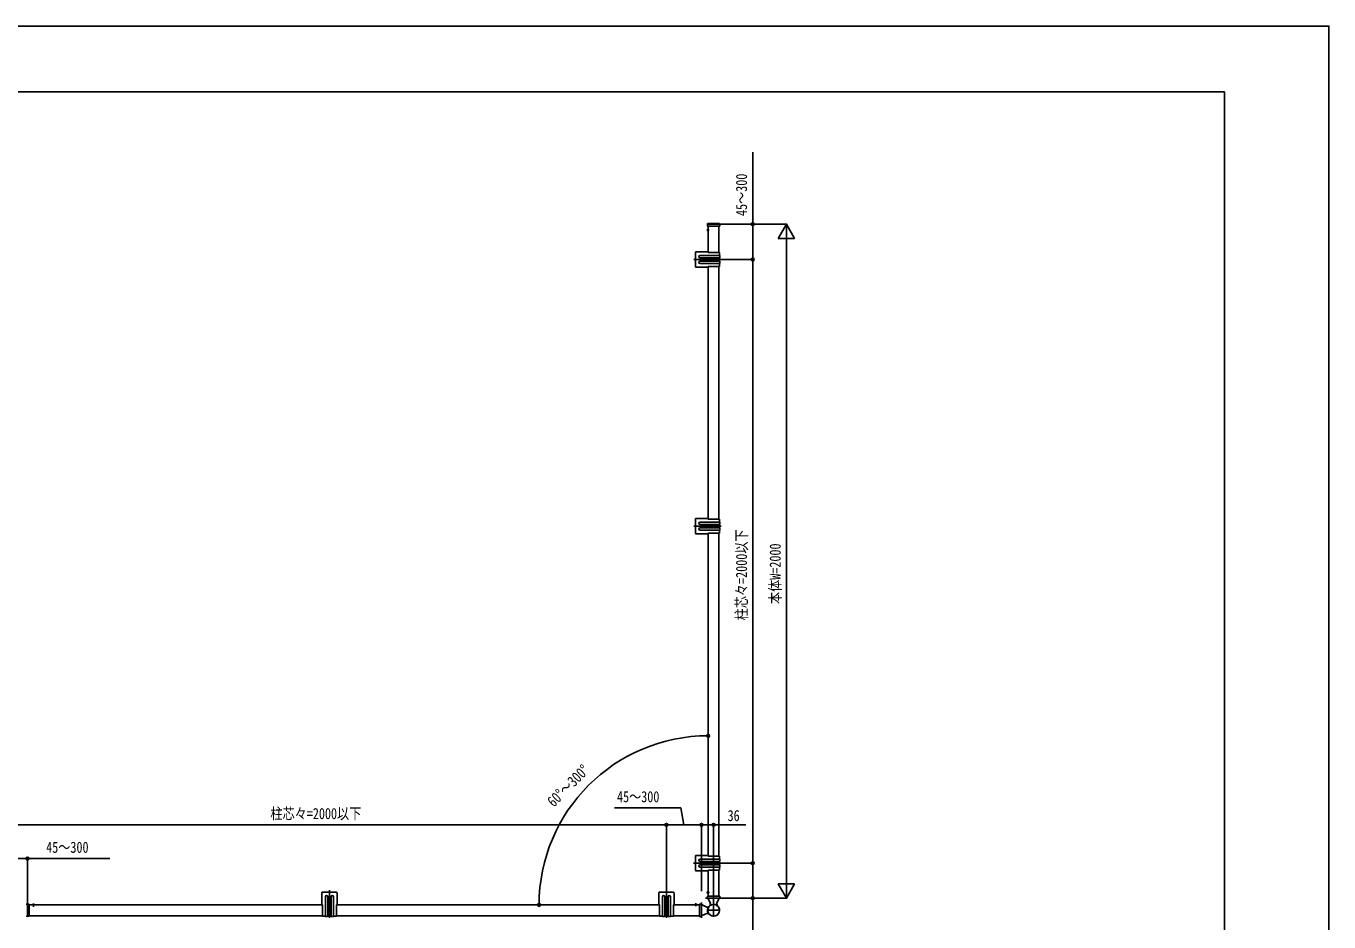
# Model space of a CAD drawing. Units: millimetres, scale not verified. Extents: x -4205 to 4205, y -2970 to 2970.
# Drawn here: x 339 to 4205, y 312 to 2970 of the extents above; entities that cross this region are included whole.
import ezdxf
from ezdxf.enums import TextEntityAlignment as Align

# ---------------------------------------------------------------- set-up
doc = ezdxf.new("R2010")
doc.units = ezdxf.units.MM
doc.header["$LTSCALE"] = 16
for name, color, linetype in [('0-4_YKK_A1', 4, 'Continuous'), ('0-5_YKK_D', 6, 'Continuous'), ('0-6_YKK_ZWAK', 7, 'Continuous')]:
    doc.layers.add(name, color=color, linetype=linetype)
doc.styles.add('ＭＳ ゴシック', font='')
doc.styles.get('ＭＳ ゴシック').set_extended_font_data('MS Gothic')

msp = doc.modelspace()

# ---------------------------------------------------------------- linework, layer by layer
at = {"layer": '0-4_YKK_A1'}
for p, q in [((2359.44, 2364.79), (2366.01, 2364.79)), ((2398.05, 2382.29), (2359.72, 2382.29)), ((2360.55, 2376.61), (2360.96, 2383.35)), ((2361.53, 2376.29), (2360.85, 2376.29)), ((2360.97, 2366.84), (2362.79, 2365.93)), ((2360.97, 2362.74), (2362.79, 2363.64)), ((2396.03, 2376.29), (2361.53, 2376.29)), ((2361.96, 2384.29), (2395.6, 2384.29)), ((2363.4, 2364.79), (2362.79, 2365.93)), ((2363.4, 2364.79), (2362.79, 2363.64)), ((2362.94, 2376.29), (2362.94, 2298.29)), ((2362.94, 2361.19), (2362.94, 2368.38)), ((2394.94, 2298.29), (2394.94, 2376.29)), ((2396.71, 2376.29), (2396.03, 2376.29)), ((2397.01, 2376.61), (2396.6, 2383.35)), ((2324.94, 2297.79), (2324.94, 2256.79)), ((2360.94, 2300.29), (2327.44, 2300.29)), ((2338.74, 2289.29), (2396.44, 2289.29)), ((2396.44, 2282.29), (2338.74, 2282.29)), ((2359.74, 2283.54), (2359.74, 2271.04)), ((2359.74, 2281.54), (2359.74, 2273.04)), ((2360.94, 2300.29), (2362.94, 2298.29)), ((2362.94, 2298.29), (2363.22, 2298.29)), ((2364.65, 2298.29), (2378.22, 2298.29)), ((2379.65, 2298.29), (2396.44, 2298.29)), ((2396.44, 2289.29), (2396.44, 2298.29)), ((2396.44, 2272.29), (2396.44, 2282.29)), ((2397.44, 2283.29), (2397.44, 2288.29)), ((2401.14, 2277.29), (2320.24, 2277.29)), ((2327.44, 2254.29), (2360.94, 2254.29)), ((2338.74, 2272.29), (2396.44, 2272.29)), ((2396.44, 2265.29), (2338.74, 2265.29)), ((2359.32, 2276.04), (2359.32, 2275.21)), ((2360.15, 2278.53), (2360.15, 2279.36)), ((2362.94, 2256.29), (2360.94, 2254.29)), ((2362.94, 1507.29), (2362.94, 2256.29)), ((2362.94, 2256.29), (2363.22, 2256.29)), ((2364.65, 2256.29), (2378.22, 2256.29)), ((2379.65, 2256.29), (2396.44, 2256.29)), ((2394.94, 1507.29), (2394.94, 2256.29)), ((2396.44, 2256.29), (2396.44, 2265.29)), ((2397.44, 2271.29), (2397.44, 2266.29)), ((2360.94, 1509.29), (2327.44, 1509.29)), ((2360.94, 1509.29), (2362.94, 1507.29)), ((2401.14, 1486.29), (2320.24, 1486.29)), ((2324.94, 1506.79), (2324.94, 1465.79)), ((2338.74, 1498.29), (2396.44, 1498.29)), ((2396.44, 1491.29), (2338.74, 1491.29)), ((2338.74, 1481.29), (2396.44, 1481.29)), ((2396.44, 1474.29), (2338.74, 1474.29)), ((2359.32, 1487.53), (2359.32, 1488.36)), ((2359.74, 1480.04), (2359.74, 1492.54)), ((2359.74, 1490.54), (2359.74, 1482.04)), ((2360.15, 1485.04), (2360.15, 1484.21)), ((2362.94, 1507.29), (2363.22, 1507.29)), ((2364.65, 1507.29), (2378.22, 1507.29)), ((2379.65, 1507.29), (2396.44, 1507.29)), ((2396.44, 1498.29), (2396.44, 1507.29)), ((2396.44, 1481.29), (2396.44, 1491.29)), ((2396.44, 1465.29), (2396.44, 1474.29)), ((2397.44, 1492.29), (2397.44, 1497.29)), ((2397.44, 1480.29), (2397.44, 1475.29)), ((2327.44, 1463.29), (2360.94, 1463.29)), ((2362.94, 1465.29), (2360.94, 1463.29)), ((2362.94, 507.29), (2362.94, 1465.29)), ((2362.94, 1465.29), (2363.22, 1465.29)), ((2364.65, 1465.29), (2378.22, 1465.29)), ((2379.65, 1465.29), (2396.44, 1465.29)), ((2394.94, 507.29), (2394.94, 1465.29)), ((2324.94, 506.79), (2324.94, 465.79)), ((2360.94, 509.29), (2327.44, 509.29)), ((2360.94, 509.29), (2362.94, 507.29)), ((2362.94, 507.29), (2363.22, 507.29)), ((2364.65, 507.29), (2378.22, 507.29)), ((2379.65, 507.29), (2396.44, 507.29)), ((2396.44, 498.29), (2396.44, 507.29)), ((2400.46, 486.29), (2319.29, 486.29)), ((2401.14, 486.29), (2320.24, 486.29)), ((2338.74, 498.29), (2396.44, 498.29)), ((2396.44, 491.29), (2338.74, 491.29)), ((2338.74, 481.29), (2396.44, 481.29)), ((2396.44, 474.29), (2338.74, 474.29)), ((2359.32, 487.53), (2359.32, 488.36)), ((2359.74, 480.04), (2359.74, 492.54)), ((2359.74, 490.54), (2359.74, 482.04)), ((2360.15, 485.04), (2360.15, 484.21)), ((2362.94, 465.29), (2360.94, 463.29)), ((2362.94, 388.29), (2362.94, 465.29)), ((2362.94, 465.29), (2363.22, 465.29)), ((2364.65, 465.29), (2378.22, 465.29)), ((2379.65, 465.29), (2396.44, 465.29)), ((2394.94, 388.29), (2394.94, 465.29)), ((2396.44, 481.29), (2396.44, 491.29)), ((2396.44, 465.29), (2396.44, 474.29)), ((2397.44, 492.29), (2397.44, 497.29)), ((2397.44, 480.29), (2397.44, 475.29)), ((2327.44, 463.29), (2360.94, 463.29)), ((1215.94, 397.79), (1215.94, 364.29)), ((1259.44, 400.29), (1218.44, 400.29)), ((1238.94, 324.77), (1238.94, 405.93)), ((1238.94, 324.09), (1238.94, 404.99)), ((1261.94, 364.29), (1261.94, 397.79)), ((2215.94, 397.79), (2215.94, 364.29)), ((2259.44, 400.29), (2218.44, 400.29)), ((2238.94, 324.77), (2238.94, 405.93)), ((2238.94, 324.09), (2238.94, 404.99)), ((2261.94, 364.29), (2261.94, 397.79)), ((2357.94, 399.29), (2366.69, 399.29)), ((2359.44, 399.29), (2366.01, 399.29)), ((2360.69, 382.59), (2360.74, 387.99)), ((2360.97, 401.34), (2362.79, 400.43)), ((2360.97, 401.34), (2362.79, 400.43)), ((2360.97, 397.24), (2362.79, 398.14)), ((2360.97, 397.24), (2362.79, 398.14)), ((2361.04, 388.29), (2361.74, 388.29)), ((2361.74, 388.29), (2396.14, 388.29)), ((2363.4, 399.29), (2362.79, 400.43)), ((2363.4, 399.29), (2362.79, 400.43)), ((2363.4, 399.29), (2362.79, 398.14)), ((2363.4, 399.29), (2362.79, 398.14)), ((2362.94, 402.88), (2362.94, 395.69)), ((2362.94, 402.88), (2362.94, 395.69)), ((2396.14, 388.29), (2396.84, 388.29)), ((2397.14, 387.99), (2397.19, 382.59)), ((342.94, 364.7), (338.63, 364.43)), ((342.94, 363.7), (342.94, 329.19)), ((1217.94, 362.29), (347.44, 362.29)), ((356.84, 362.29), (364.03, 362.29)), ((358.39, 364.25), (359.29, 362.44)), ((360.44, 361.83), (359.29, 362.44)), ((360.44, 365.79), (360.44, 356.63)), ((360.44, 361.83), (361.58, 362.44)), ((362.49, 364.25), (361.58, 362.44)), ((1217.94, 362.29), (1215.94, 364.29)), ((1217.94, 362.29), (1217.94, 362)), ((1217.94, 360.57), (1217.94, 347)), ((1226.94, 328.79), (1226.94, 386.49)), ((1232.69, 365.49), (1245.19, 365.49)), ((1233.94, 386.49), (1233.94, 328.79)), ((1243.19, 365.49), (1234.69, 365.49)), ((1237.7, 365.07), (1236.87, 365.07)), ((1240.19, 365.9), (1241.02, 365.9)), ((1243.94, 328.79), (1243.94, 386.49)), ((1250.94, 386.49), (1250.94, 328.79)), ((1261.94, 364.29), (1259.94, 362.29)), ((2217.94, 362.29), (1259.94, 362.29)), ((1259.94, 362.29), (1259.94, 362)), ((1259.94, 360.57), (1259.94, 347)), ((2217.94, 362.29), (2215.94, 364.29)), ((2217.94, 362.29), (2217.94, 362)), ((2217.94, 360.57), (2217.94, 347)), ((2226.94, 328.79), (2226.94, 386.49)), ((2232.69, 365.49), (2245.19, 365.49)), ((2233.94, 386.49), (2233.94, 328.79)), ((2243.19, 365.49), (2234.69, 365.49)), ((2237.69, 365.07), (2236.86, 365.07)), ((2240.18, 365.9), (2241.01, 365.9)), ((2243.94, 328.79), (2243.94, 386.49)), ((2250.94, 386.49), (2250.94, 328.79)), ((2261.94, 364.29), (2259.94, 362.29)), ((2336.94, 362.29), (2259.94, 362.29)), ((2259.94, 362.29), (2259.94, 362)), ((2259.94, 360.57), (2259.94, 347)), ((2329.53, 362.29), (2322.34, 362.29)), ((2323.89, 364.25), (2324.79, 362.44)), ((2325.94, 361.83), (2324.79, 362.44)), ((2325.94, 367.29), (2325.94, 358.54)), ((2325.94, 361.83), (2327.08, 362.44)), ((2327.99, 364.25), (2327.08, 362.44)), ((2336.94, 363.49), (2336.94, 364.19)), ((2336.94, 329.09), (2336.94, 363.49)), ((2337.24, 364.49), (2342.64, 364.53)), ((2342.94, 323.72), (2342.94, 369.47)), ((2342.94, 364.23), (2342.94, 363.53)), ((2342.94, 363.53), (2342.94, 329.04)), ((2342.94, 363.07), (2362.35, 354.02)), ((2403.1, 382.29), (2354.77, 382.29)), ((2360.69, 382.75), (2360.69, 382.29)), ((2360.99, 382.29), (2360.69, 382.29)), ((2361.69, 382.29), (2360.99, 382.29)), ((2396.19, 382.29), (2361.69, 382.29)), ((2369.25, 367.07), (2362.15, 382.29)), ((2367.64, 359.91), (2368.7, 361.05)), ((2378.94, 365.99), (2378.94, 326.59)), ((2395.72, 382.29), (2388.63, 367.07)), ((2389.18, 361.05), (2390.24, 359.91)), ((2392.56, 357.59), (2392.35, 357.41)), ((2392.73, 357.38), (2392.56, 357.59)), ((2396.89, 382.29), (2396.19, 382.29)), ((2396.89, 382.29), (2397.19, 382.29)), ((2397.18, 382.75), (2397.19, 382.29)), ((338.63, 328.46), (342.94, 328.2)), ((342.94, 328.2), (342.94, 329.19)), ((347.25, 328.46), (342.94, 328.2)), ((347.44, 330.29), (1217.94, 330.29)), ((347.44, 329.46), (347.44, 328.66)), ((1217.94, 345.57), (1217.94, 328.79)), ((1217.94, 328.79), (1226.94, 328.79)), ((1232.94, 327.79), (1227.94, 327.79)), ((1233.94, 328.79), (1243.94, 328.79)), ((1244.94, 327.79), (1249.94, 327.79)), ((1250.94, 328.79), (1259.94, 328.79)), ((1259.94, 345.57), (1259.94, 328.79)), ((1259.94, 330.29), (2217.94, 330.29)), ((2217.94, 345.57), (2217.94, 328.79)), ((2217.94, 328.79), (2226.94, 328.79)), ((2232.94, 327.79), (2227.94, 327.79)), ((2233.94, 328.79), (2243.94, 328.79)), ((2244.94, 327.79), (2249.94, 327.79)), ((2250.94, 328.79), (2259.94, 328.79)), ((2259.94, 345.57), (2259.94, 328.79)), ((2259.94, 330.29), (2336.94, 330.29)), ((2336.94, 328.39), (2336.94, 329.09)), ((2342.64, 328.04), (2337.24, 328.09)), ((2362.35, 338.55), (2342.94, 329.5)), ((2342.94, 329.04), (2342.94, 328.34)), ((2398.64, 346.29), (2359.24, 346.29)), ((2392.56, 334.99), (2392.35, 335.16)), ((2392.56, 334.99), (2392.76, 335.23))]:
    msp.add_line(p, q, dxfattribs=at)
for points in [[(2358.49, 2277.7), (2357.66, 2277.7), (2357.66, 2276.87), (2358.49, 2276.87)], [(2360.15, 2279.36), (2359.32, 2279.36), (2359.32, 2278.53)], [(2359.32, 2275.21), (2360.15, 2275.21), (2360.15, 2276.04)], [(2360.98, 2276.87), (2361.81, 2276.87), (2361.81, 2277.7), (2360.98, 2277.7)], [(2358.49, 1485.87), (2357.66, 1485.87), (2357.66, 1486.7), (2358.49, 1486.7)], [(2359.32, 1488.36), (2360.15, 1488.36), (2360.15, 1487.53)], [(2360.15, 1484.21), (2359.32, 1484.21), (2359.32, 1485.04)], [(2360.98, 1486.7), (2361.81, 1486.7), (2361.81, 1485.87), (2360.98, 1485.87)], [(2358.49, 485.87), (2357.66, 485.87), (2357.66, 486.7), (2358.49, 486.7)], [(2359.32, 488.36), (2360.15, 488.36), (2360.15, 487.53)], [(2360.15, 484.21), (2359.32, 484.21), (2359.32, 485.04)], [(2360.98, 486.7), (2361.81, 486.7), (2361.81, 485.87), (2360.98, 485.87)], [(342.94, 363.7), (342.94, 364.7), (347.25, 364.43)], [(347.44, 364.23), (347.44, 363.43), (347.44, 329.46)], [(1236.87, 365.07), (1236.87, 365.9), (1237.7, 365.9)], [(1238.53, 366.73), (1238.53, 367.56), (1239.36, 367.56), (1239.36, 366.73)], [(1239.36, 364.24), (1239.36, 363.41), (1238.53, 363.41), (1238.53, 364.24)], [(1241.02, 365.9), (1241.02, 365.07), (1240.19, 365.07)], [(2236.86, 365.07), (2236.86, 365.9), (2237.69, 365.9)], [(2238.52, 366.73), (2238.52, 367.56), (2239.35, 367.56), (2239.35, 366.73)], [(2239.35, 364.24), (2239.35, 363.41), (2238.52, 363.41), (2238.52, 364.24)], [(2241.01, 365.9), (2241.01, 365.07), (2240.18, 365.07)], [(2393.55, 356.3), (2393.52, 356.32), (2392.35, 357.41)], [(2393.56, 356.26), (2393.55, 356.27), (2393.55, 356.28), (2393.55, 356.29), (2393.55, 356.3), (2393.55, 356.3), (2393.55, 356.3)], [(2392.35, 335.16), (2393.52, 336.26), (2393.55, 336.28)], [(2393.55, 336.28), (2393.55, 336.28), (2393.55, 336.28), (2393.55, 336.29), (2393.56, 336.32)]]:
    msp.add_lwpolyline(points, dxfattribs=at)
for centre in [(2359.74, 2277.29), (2359.74, 1486.29), (2359.74, 486.29), (1238.94, 365.49), (2238.94, 365.49)]:
    msp.add_circle(centre, 4.25, dxfattribs=at)
for centre, radius, start, end in [((2364.64, 2364.79), 4.2, 117.28096, 242.71904), ((2360.85, 2376.59), 0.3, 176.5, 270), ((2361.96, 2383.29), 1, 90, 176.5), ((2362.78, 2368.38), 0.154, 0, 117.28096), ((2362.78, 2361.19), 0.154, 242.71904, 0), ((2395.6, 2383.29), 1, 3.5, 90), ((2396.71, 2376.59), 0.3, 270, 3.5), ((2327.44, 2297.79), 2.5, 90, 180), ((2338.74, 2285.79), 3.5, 90, 270), ((2363.94, 2298.99), 1, 224.427, 315.573), ((2378.94, 2298.99), 1, 224.427, 315.573), ((2396.44, 2288.29), 1, 0, 90), ((2396.44, 2283.29), 1, 270, 0), ((2327.44, 2256.79), 2.5, 180, 270), ((2338.74, 2268.79), 3.5, 90, 270), ((2358.49, 2278.53), 0.83, 270, 0), ((2358.49, 2276.04), 0.83, 0, 90), ((2360.98, 2278.53), 0.83, 180, 270), ((2360.98, 2276.04), 0.83, 90, 180), ((2363.94, 2255.59), 1, 44.427, 135.573), ((2378.94, 2255.59), 1, 44.427, 135.573), ((2396.44, 2271.29), 1, 0, 90), ((2396.44, 2266.29), 1, 270, 0), ((2327.44, 1506.79), 2.5, 90, 180), ((2338.74, 1494.79), 3.5, 90, 270), ((2338.74, 1477.79), 3.5, 90, 270), ((2358.49, 1487.53), 0.83, 270, 0), ((2358.49, 1485.04), 0.83, 0, 90), ((2360.98, 1487.53), 0.83, 180, 270), ((2360.98, 1485.04), 0.83, 90, 180), ((2363.94, 1507.99), 1, 224.427, 315.573), ((2378.94, 1507.99), 1, 224.427, 315.573), ((2396.44, 1497.29), 1, 0, 90), ((2396.44, 1492.29), 1, 270, 0), ((2396.44, 1480.29), 1, 0, 90), ((2396.44, 1475.29), 1, 270, 0), ((2327.44, 1465.79), 2.5, 180, 270), ((2363.94, 1464.59), 1, 44.427, 135.573), ((2378.94, 1464.59), 1, 44.427, 135.573), ((2327.44, 506.79), 2.5, 90, 180), ((2363.94, 507.99), 1, 224.427, 315.573), ((2378.94, 507.99), 1, 224.427, 315.573), ((2327.44, 465.79), 2.5, 180, 270), ((2338.74, 494.79), 3.5, 90, 270), ((2338.74, 477.79), 3.5, 90, 270), ((2358.49, 487.53), 0.83, 270, 0), ((2358.49, 485.04), 0.83, 0, 90), ((2360.98, 487.53), 0.83, 180, 270), ((2360.98, 485.04), 0.83, 90, 180), ((2363.94, 464.59), 1, 44.427, 135.573), ((2378.94, 464.59), 1, 44.427, 135.573), ((2396.44, 497.29), 1, 0, 90), ((2396.44, 492.29), 1, 270, 0), ((2396.44, 480.29), 1, 0, 90), ((2396.44, 475.29), 1, 270, 0), ((1218.44, 397.79), 2.5, 90, 180), ((1230.44, 386.49), 3.5, 0, 180), ((1247.44, 386.49), 3.5, 0, 180), ((1259.44, 397.79), 2.5, 0, 90), ((2218.44, 397.79), 2.5, 90, 180), ((2230.44, 386.49), 3.5, 0, 180), ((2247.44, 386.49), 3.5, 0, 180), ((2259.44, 397.79), 2.5, 0, 90), ((2364.64, 399.29), 4.2, 117.28096, 242.71904), ((2364.64, 399.29), 4.2, 117.28096, 242.71904), ((2361.04, 387.99), 0.3, 90, 179.5), ((2362.78, 402.88), 0.154, 0, 117.28096), ((2362.78, 402.88), 0.154, 0, 117.28096), ((2362.78, 395.69), 0.154, 242.71904, 0), ((2362.78, 395.69), 0.154, 242.71904, 0), ((2396.84, 387.99), 0.3, 0.5, 90), ((347.24, 364.23), 0.2, 0, 86.5), ((356.84, 362.44), 0.154, 152.71904, 270), ((360.44, 360.59), 4.2, 27.28096, 152.71904), ((364.03, 362.44), 0.154, 270, 27.28096), ((1217.24, 361.29), 1, 314.427, 45.573), ((1237.7, 366.73), 0.83, 270, 0), ((1237.7, 364.24), 0.83, 0, 90), ((1240.19, 366.73), 0.83, 180, 270), ((1240.19, 364.24), 0.83, 90, 180), ((1260.64, 361.29), 1, 134.427, 225.573), ((2217.24, 361.29), 1, 314.427, 45.573), ((2237.69, 366.73), 0.83, 270, 0), ((2237.69, 364.24), 0.83, 0, 90), ((2240.18, 366.73), 0.83, 180, 270), ((2240.18, 364.24), 0.83, 90, 180), ((2260.64, 361.29), 1, 134.427, 225.573), ((2322.34, 362.44), 0.154, 152.71904, 270), ((2325.94, 360.59), 4.2, 27.28096, 152.71904), ((2329.53, 362.44), 0.154, 270, 27.28096), ((2337.24, 364.19), 0.3, 90.5, 180), ((2342.64, 364.23), 0.3, 0, 90.5), ((2360.69, 361.42), 6, 245, 320.33515), ((2360.99, 382.59), 0.3, 179.5, 270), ((2378.94, 346.29), 18, 155.93932, 204.06068), ((2378.94, 346.29), 17.7, 129.66485, 50.33515), ((2378.94, 346.29), 17.43, 39.66485, 320.33515), ((2362.23, 353.75), 0.3, 335.93932, 65), ((2363.81, 364.53), 6, 324.57174, 25), ((2394.07, 364.53), 6, 155, 215.42826), ((2390.97, 358.24), 3.23, 323.10536, 327.9839), ((2378.94, 346.29), 17.7, 325.71084, 34.28916), ((2396.89, 382.59), 0.3, 270, 0.5), ((347.24, 328.66), 0.2, 273.5, 0), ((1217.24, 346.29), 1, 314.427, 45.573), ((1227.94, 328.79), 1, 180, 270), ((1232.94, 328.79), 1, 270, 0), ((1244.94, 328.79), 1, 180, 270), ((1249.94, 328.79), 1, 270, 0), ((1260.64, 346.29), 1, 134.427, 225.573), ((2217.24, 346.29), 1, 314.427, 45.573), ((2227.94, 328.79), 1, 180, 270), ((2232.94, 328.79), 1, 270, 0), ((2244.94, 328.79), 1, 180, 270), ((2249.94, 328.79), 1, 270, 0), ((2260.64, 346.29), 1, 134.427, 225.573), ((2337.24, 328.39), 0.3, 180, 269.5), ((2342.64, 328.34), 0.3, 269.5, 0), ((2360.69, 331.16), 6, 39.66485, 115), ((2362.23, 338.83), 0.3, 295, 24.06068), ((2390.97, 334.34), 3.23, 32.0161, 36.89464)]:
    msp.add_arc(centre, radius, start, end, dxfattribs=at)
at = {"layer": '0-5_YKK_D'}
for p, q in [((2399.05, 2382.29), (2495.94, 2382.29)), ((2399.05, 2382.29), (2595.94, 2382.29)), ((2594.94, 2382.29), (2570.44, 2339.85)), ((2594.94, 2382.29), (2619.44, 2339.85)), ((2594.94, 2382.29), (2594.94, 2297.42)), ((2570.44, 2339.85), (2619.44, 2339.85)), ((2594.94, 2333.29), (2594.94, 431.29)), ((2402.14, 2277.29), (2495.94, 2277.29)), ((2402.14, 2277.29), (2495.94, 2277.29)), ((2494.94, 2277.29), (2494.94, 486.29)), ((238.94, 599.99), (2238.94, 599.99)), ((2238.94, 403), (2238.94, 600.99)), ((2238.94, 403), (2238.94, 600.99)), ((2238.94, 599.99), (2342.94, 599.99)), ((2342.94, 403), (2342.94, 600.99)), ((2342.94, 403), (2342.94, 600.99)), ((2378.94, 366.99), (2378.94, 600.99)), ((342.94, 363.89), (342.94, 500.99)), ((2402.14, 486.29), (2495.94, 486.29)), ((2402.14, 486.29), (2495.94, 486.29)), ((2594.94, 382.29), (2594.94, 467.16)), ((2594.94, 382.29), (2570.44, 424.72)), ((2619.44, 424.72), (2570.44, 424.72)), ((2594.94, 382.29), (2619.44, 424.72)), ((2404.1, 382.29), (2495.94, 382.29)), ((2404.1, 382.29), (2595.94, 382.29))]:
    msp.add_line(p, q, dxfattribs=at)
for points in [[(2494.94, 2277.29), (2494.94, 2382.29), (2494.94, 2595.69)], [(2290.94, 599.99), (2281.68, 649.99), (2085.28, 649.99)], [(2342.94, 599.99), (2378.94, 599.99), (2474.24, 599.99)], [(238.94, 499.99), (342.94, 499.99), (587.72, 499.99)], [(2494.94, 486.29), (2494.94, 382.29), (2494.94, 168.89)]]:
    msp.add_lwpolyline(points, dxfattribs=at)
for centre in [(2494.94, 2382.29), (2494.94, 2277.29), (2494.94, 2277.29), (2362.94, 864.23), (2238.94, 599.99), (2238.94, 599.99), (2342.94, 599.99), (2342.94, 599.99), (2378.94, 599.99), (342.94, 499.99), (2494.94, 486.29), (2494.94, 486.29), (1861, 362.29), (2494.94, 382.29)]:
    msp.add_circle(centre, 4.25, dxfattribs=at)
msp.add_arc((2362.94, 362.29), 501.94, 90, 180, dxfattribs=at)
at = {"layer": '0-6_YKK_ZWAK'}
for q in [(-3904.98, 2775), (3895.02, -2525)]:
    msp.add_line((3895.02, 2775), q, dxfattribs=at)
msp.add_lwpolyline([(-4205, -2970), (4205, -2970), (4205, 2970), (-4205, 2970)], close=True, dxfattribs=at)

# ---------------------------------------------------------------- texts
at = {"layer": '0-5_YKK_D', "style": 'ＭＳ ゴシック', "width": 0.8}
for s, rotation, p in [('45～300', 90, (2487.94, 2406.29)), ('柱芯々=2000以下', 90, (2487.94, 1206.59)), ('本体W=2000', 90, (2587.94, 1255.09)), ('60°～300°', 45, (1911.85, 643.67))]:
    msp.add_text(s, height=32.99, rotation=rotation, dxfattribs=at).set_placement(p, align=Align.BOTTOM_LEFT)
for s, p in [('45～300', (2092.28, 656.99)), ('柱芯々=2000以下', (1063.74, 606.99)), ('36', (2420.44, 600.99)), ('45～300', (398.32, 506.99))]:
    msp.add_text(s, height=32.99, dxfattribs=at).set_placement(p, align=Align.BOTTOM_LEFT)

doc.saveas('drawing.dxf')
